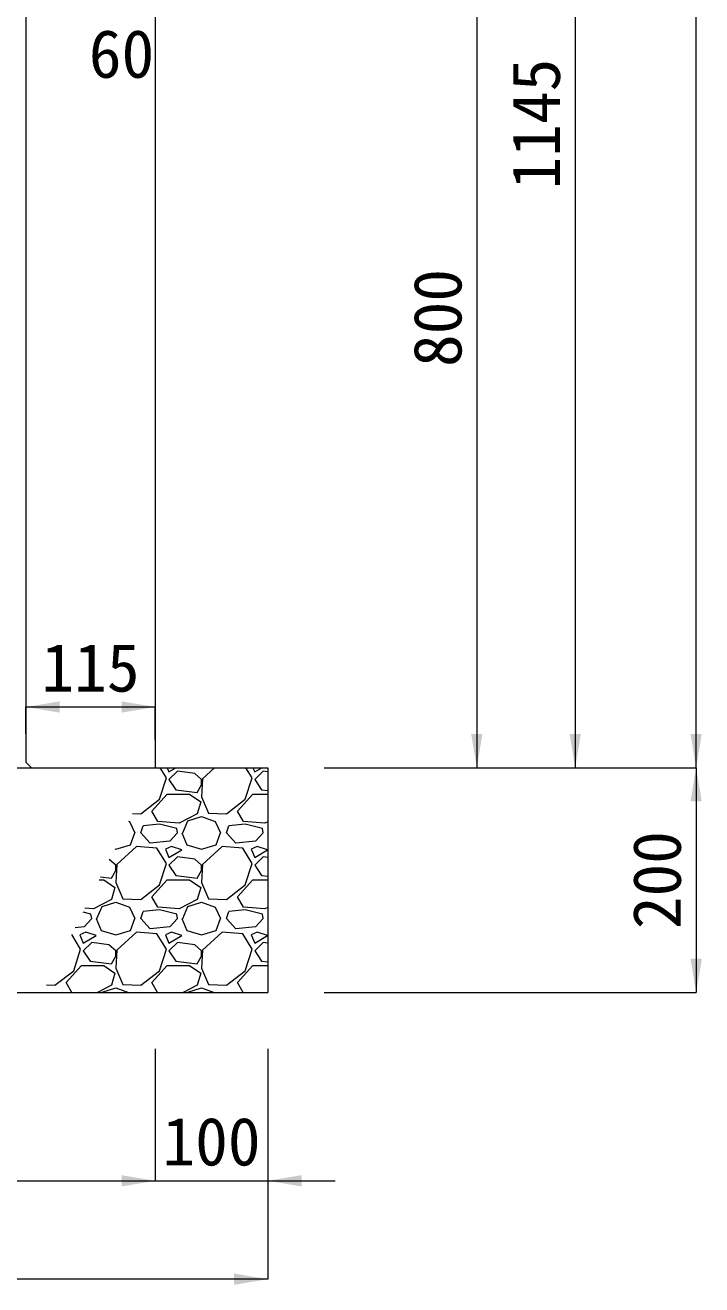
# Model space of a CAD drawing. Units: millimetres at full size. Extents: x 172874 to 217143, y 854931 to 903297.
# Drawn here: x 199184 to 199786, y 860014 to 861134 of the extents above; entities that cross this region are included whole.
import ezdxf
from ezdxf.enums import TextEntityAlignment as Align

# ---------------------------------------------------------------- set-up
doc = ezdxf.new("R2010")
doc.units = ezdxf.units.MM
doc.header["$LTSCALE"] = 20
for name, color, linetype, lineweight in [('パネックスKDR', 2, 'Continuous', 13), ('基礎材', 7, 'Continuous', 15), ('寸法線', 7, 'Continuous', 13), ('ﾊｯﾁﾝｸﾞ', 7, 'Continuous', 5)]:
    doc.layers.add(name, color=color, linetype=linetype, lineweight=lineweight)
doc.styles.add('ＭＳ ゴシック', font='')
doc.styles.get('ＭＳ ゴシック').set_extended_font_data('MS Gothic')

# ---------------------------------------------------------------- blocks, each defined once
blk = doc.blocks.new('filled_arrow')
at = {"color": 0, "linetype": 'Continuous', "lineweight": -2}
blk.add_solid([(7.5, 1.25), (0, 0), (7.5, -1.25)], dxfattribs=at)

msp = doc.modelspace()

# ---------------------------------------------------------------- linework, layer by layer
at = {"layer": 'パネックスKDR'}
for p, q in [((199299.9, 861918.52), (199299.9, 860473.52)), ((199184.9, 861273.52), (199184.9, 860478.52)), ((199184.9, 860478.52), (199189.9, 860473.52)), ((199189.9, 860473.52), (199299.9, 860473.52))]:
    msp.add_line(p, q, dxfattribs=at)
at = {"layer": '基礎材'}
for p, q in [((198526.48, 860473.52), (199399.9, 860473.52)), ((199399.9, 860473.52), (199399.9, 860273.52)), ((198526.48, 860273.52), (199399.9, 860273.52))]:
    msp.add_line(p, q, dxfattribs=at)
at = {"layer": '寸法線'}
for p, q in [((199780.74, 860473.52), (199780.74, 861918.52)), ((199673.24, 861618.52), (199673.24, 860473.52)), ((199585.74, 861273.52), (199585.74, 860473.52)), ((199184.9, 860527.52), (199299.9, 860527.52)), ((199184.9, 860503.52), (199184.9, 860527.52)), ((199299.9, 860498.52), (199299.9, 860527.52)), ((199449.9, 860473.52), (199780.74, 860473.52)), ((199449.9, 860473.52), (199673.24, 860473.52)), ((199449.9, 860473.52), (199585.74, 860473.52)), ((199449.9, 860473.52), (199780.74, 860473.52)), ((199780.74, 860473.52), (199780.74, 860273.52)), ((199449.9, 860273.52), (199780.74, 860273.52)), ((199299.9, 860223.52), (199299.9, 860106.08)), ((199299.9, 860223.52), (199299.9, 860106.08)), ((199399.9, 860223.52), (199399.9, 860106.08)), ((199399.9, 860223.52), (199399.9, 860018.58)), ((198626.48, 860106.08), (199299.9, 860106.08)), ((199239.9, 860106.08), (199459.9, 860106.08)), ((199399.9, 860018.58), (198526.48, 860018.58))]:
    msp.add_line(p, q, dxfattribs=at)
at = {"layer": 'ﾊｯﾁﾝｸﾞ'}
for p, q in [((199309.78, 860464.44), (199304.23, 860473.52)), ((199310.57, 860473.52), (199312.07, 860469.77)), ((199312.07, 860469.77), (199318.31, 860473.52)), ((199319.69, 860470.54), (199312.07, 860462.92)), ((199334.93, 860468.25), (199319.69, 860470.54)), ((199352.57, 860473.52), (199341.79, 860463.68)), ((199385.98, 860464.44), (199380.43, 860473.52)), ((199386.77, 860473.52), (199388.27, 860469.77)), ((199388.27, 860469.77), (199394.51, 860473.52)), ((199395.89, 860470.54), (199388.27, 860462.92)), ((199399.9, 860469.93), (199395.89, 860470.54)), ((199303.69, 860445.39), (199309.78, 860464.44)), ((199312.07, 860462.92), (199318.16, 860453.77)), ((199341.02, 860462.92), (199334.93, 860468.25)), ((199337.21, 860451.49), (199341.02, 860458.34)), ((199341.79, 860463.68), (199341.02, 860447.68)), ((199341.02, 860458.34), (199341.02, 860462.92)), ((199379.89, 860445.39), (199385.98, 860464.44)), ((199388.27, 860462.92), (199394.36, 860453.77)), ((199296.83, 860434.72), (199310.54, 860449.96)), ((199310.54, 860449.96), (199330.36, 860449.96)), ((199318.16, 860453.77), (199337.21, 860451.49)), ((199330.36, 860449.96), (199340.26, 860443.1)), ((199341.02, 860447.68), (199347.12, 860433.2)), ((199373.03, 860434.72), (199386.74, 860449.96)), ((199386.74, 860449.96), (199399.91, 860449.96)), ((199394.36, 860453.77), (199399.9, 860453.11)), ((199286.92, 860432.44), (199303.69, 860445.39)), ((199340.26, 860443.1), (199337.21, 860432.44)), ((199363.12, 860432.44), (199379.89, 860445.39)), ((199276.1, 860425.92), (199277.02, 860425.58)), ((199277.02, 860425.58), (199281.59, 860415.67)), ((199279.53, 860432.79), (199286.92, 860432.44)), ((199302.16, 860425.58), (199296.83, 860434.72)), ((199321.21, 860424.05), (199302.16, 860425.58)), ((199337.21, 860432.44), (199321.21, 860424.05)), ((199324.26, 860415.67), (199328.83, 860426.34)), ((199328.83, 860426.34), (199341.02, 860430.15)), ((199341.02, 860430.15), (199353.22, 860425.58)), ((199347.12, 860433.2), (199363.12, 860432.44)), ((199353.22, 860425.58), (199357.79, 860415.67)), ((199378.36, 860425.58), (199373.03, 860434.72)), ((199397.41, 860424.05), (199378.36, 860425.58)), ((199399.91, 860425.36), (199397.41, 860424.05)), ((199277.78, 860405), (199281.59, 860415.67)), ((199286.92, 860415.67), (199289.21, 860421.77)), ((199295.3, 860406.53), (199286.92, 860415.67)), ((199303.69, 860423.29), (199289.21, 860421.77)), ((199318.93, 860419.48), (199303.69, 860423.29)), ((199319.69, 860415.67), (199312.83, 860408.05)), ((199319.69, 860415.67), (199318.93, 860419.48)), ((199323.5, 860415.67), (199328.07, 860405)), ((199353.98, 860405), (199357.79, 860415.67)), ((199363.12, 860415.67), (199365.41, 860421.77)), ((199371.5, 860406.53), (199363.12, 860415.67)), ((199379.89, 860423.29), (199365.41, 860421.77)), ((199395.13, 860419.48), (199379.89, 860423.29)), ((199395.89, 860415.67), (199389.03, 860408.05)), ((199395.89, 860415.67), (199395.13, 860419.48)), ((199399.7, 860415.67), (199399.91, 860415.17)), ((199264.82, 860401.19), (199277.78, 860405)), ((199283.11, 860403.48), (199265.59, 860387.48)), ((199301.4, 860401.96), (199283.11, 860403.48)), ((199312.83, 860408.05), (199295.3, 860406.53)), ((199309.78, 860388.24), (199301.4, 860401.96)), ((199314.35, 860403.48), (199309.02, 860401.19)), ((199323.5, 860400.43), (199314.35, 860403.48)), ((199328.07, 860405), (199341.02, 860401.19)), ((199341.02, 860401.19), (199353.98, 860405)), ((199359.31, 860403.48), (199341.79, 860387.48)), ((199377.6, 860401.96), (199359.31, 860403.48)), ((199389.03, 860408.05), (199371.5, 860406.53)), ((199385.98, 860388.24), (199377.6, 860401.96)), ((199390.55, 860403.48), (199385.22, 860401.19)), ((199399.7, 860400.43), (199390.55, 860403.48)), ((199264.82, 860386.72), (199259.03, 860391.78)), ((199263.88, 860401.47), (199264.82, 860401.19)), ((199309.02, 860401.19), (199312.07, 860393.57)), ((199312.07, 860393.57), (199323.5, 860400.43)), ((199319.69, 860394.34), (199312.07, 860386.72)), ((199334.93, 860392.05), (199319.69, 860394.34)), ((199341.02, 860386.72), (199334.93, 860392.05)), ((199385.22, 860401.19), (199388.27, 860393.57)), ((199388.27, 860393.57), (199399.7, 860400.43)), ((199395.89, 860394.34), (199388.27, 860386.72)), ((199399.92, 860393.73), (199395.89, 860394.34)), ((199261.01, 860375.29), (199264.82, 860382.14)), ((199265.59, 860387.48), (199264.82, 860371.48)), ((199264.82, 860382.14), (199264.82, 860386.72)), ((199303.69, 860369.19), (199309.78, 860388.24)), ((199312.07, 860386.72), (199318.16, 860377.57)), ((199337.21, 860375.29), (199341.02, 860382.14)), ((199341.79, 860387.48), (199341.02, 860371.48)), ((199341.02, 860382.14), (199341.02, 860386.72)), ((199379.89, 860369.19), (199385.98, 860388.24)), ((199388.27, 860386.72), (199394.36, 860377.57)), ((199250.02, 860373.76), (199254.16, 860373.76)), ((199251.36, 860376.44), (199261.01, 860375.29)), ((199254.16, 860373.76), (199264.06, 860366.9)), ((199264.82, 860371.48), (199270.92, 860357)), ((199286.92, 860356.24), (199303.69, 860369.19)), ((199296.83, 860358.52), (199310.54, 860373.76)), ((199310.54, 860373.76), (199330.36, 860373.76)), ((199318.16, 860377.57), (199337.21, 860375.29)), ((199330.36, 860373.76), (199340.26, 860366.9)), ((199341.02, 860371.48), (199347.12, 860357)), ((199363.12, 860356.24), (199379.89, 860369.19)), ((199373.03, 860358.52), (199386.74, 860373.76)), ((199386.74, 860373.76), (199399.92, 860373.76)), ((199394.36, 860377.57), (199399.92, 860376.91)), ((199264.06, 860366.9), (199261.01, 860356.24)), ((199270.92, 860357), (199286.92, 860356.24)), ((199302.16, 860349.38), (199296.83, 860358.52)), ((199340.26, 860366.9), (199337.21, 860356.24)), ((199347.12, 860357), (199363.12, 860356.24)), ((199378.36, 860349.38), (199373.03, 860358.52)), ((199245.01, 860347.85), (199237.37, 860348.47)), ((199261.01, 860356.24), (199245.01, 860347.85)), ((199248.06, 860339.47), (199252.63, 860350.14)), ((199252.63, 860350.14), (199264.82, 860353.95)), ((199264.82, 860353.95), (199277.02, 860349.38)), ((199277.02, 860349.38), (199281.59, 860339.47)), ((199303.69, 860347.09), (199289.21, 860345.57)), ((199321.21, 860347.85), (199302.16, 860349.38)), ((199318.93, 860343.28), (199303.69, 860347.09)), ((199337.21, 860356.24), (199321.21, 860347.85)), ((199324.26, 860339.47), (199328.83, 860350.14)), ((199328.83, 860350.14), (199341.02, 860353.95)), ((199341.02, 860353.95), (199353.22, 860349.38)), ((199353.22, 860349.38), (199357.79, 860339.47)), ((199379.89, 860347.09), (199365.41, 860345.57)), ((199397.41, 860347.85), (199378.36, 860349.38)), ((199395.13, 860343.28), (199379.89, 860347.09)), ((199399.93, 860349.17), (199397.41, 860347.85)), ((199242.73, 860343.28), (199235.66, 860345.05)), ((199243.49, 860339.47), (199236.63, 860331.85)), ((199243.49, 860339.47), (199242.73, 860343.28)), ((199247.3, 860339.47), (199251.87, 860328.8)), ((199277.78, 860328.8), (199281.59, 860339.47)), ((199286.92, 860339.47), (199289.21, 860345.57)), ((199295.3, 860330.33), (199286.92, 860339.47)), ((199319.69, 860339.47), (199312.83, 860331.85)), ((199319.69, 860339.47), (199318.93, 860343.28)), ((199323.5, 860339.47), (199328.07, 860328.8)), ((199353.98, 860328.8), (199357.79, 860339.47)), ((199363.12, 860339.47), (199365.41, 860345.57)), ((199371.5, 860330.33), (199363.12, 860339.47)), ((199395.89, 860339.47), (199389.03, 860331.85)), ((199395.89, 860339.47), (199395.13, 860343.28)), ((199399.7, 860339.47), (199399.93, 860338.93)), ((199233.58, 860312.04), (199225.65, 860325.02)), ((199236.63, 860331.85), (199228.72, 860331.16)), ((199238.15, 860327.28), (199232.82, 860324.99)), ((199232.82, 860324.99), (199235.87, 860317.37)), ((199235.87, 860317.37), (199247.3, 860324.23)), ((199247.3, 860324.23), (199238.15, 860327.28)), ((199251.87, 860328.8), (199264.82, 860324.99)), ((199264.82, 860324.99), (199277.78, 860328.8)), ((199283.11, 860327.28), (199265.59, 860311.28)), ((199301.4, 860325.76), (199283.11, 860327.28)), ((199312.83, 860331.85), (199295.3, 860330.33)), ((199309.78, 860312.04), (199301.4, 860325.76)), ((199314.35, 860327.28), (199309.02, 860324.99)), ((199309.02, 860324.99), (199312.07, 860317.37)), ((199312.07, 860317.37), (199323.5, 860324.23)), ((199323.5, 860324.23), (199314.35, 860327.28)), ((199328.07, 860328.8), (199341.02, 860324.99)), ((199341.02, 860324.99), (199353.98, 860328.8)), ((199359.31, 860327.28), (199341.79, 860311.28)), ((199377.6, 860325.76), (199359.31, 860327.28)), ((199389.03, 860331.85), (199371.5, 860330.33)), ((199385.98, 860312.04), (199377.6, 860325.76)), ((199390.55, 860327.28), (199385.22, 860324.99)), ((199385.22, 860324.99), (199388.27, 860317.37)), ((199388.27, 860317.37), (199399.7, 860324.23)), ((199399.7, 860324.23), (199390.55, 860327.28)), ((199243.49, 860318.14), (199235.87, 860310.52)), ((199258.73, 860315.85), (199243.49, 860318.14)), ((199264.82, 860310.52), (199258.73, 860315.85)), ((199319.69, 860318.14), (199312.07, 860310.52)), ((199334.93, 860315.85), (199319.69, 860318.14)), ((199341.02, 860310.52), (199334.93, 860315.85)), ((199395.89, 860318.14), (199388.27, 860310.52)), ((199399.94, 860317.53), (199395.89, 860318.14)), ((199227.49, 860292.99), (199233.58, 860312.04)), ((199235.87, 860310.52), (199241.96, 860301.37)), ((199241.96, 860301.37), (199261.01, 860299.09)), ((199261.01, 860299.09), (199264.82, 860305.94)), ((199265.59, 860311.28), (199264.82, 860295.28)), ((199264.82, 860305.94), (199264.82, 860310.52)), ((199303.69, 860292.99), (199309.78, 860312.04)), ((199312.07, 860310.52), (199318.16, 860301.37)), ((199318.16, 860301.37), (199337.21, 860299.09)), ((199337.21, 860299.09), (199341.02, 860305.94)), ((199341.79, 860311.28), (199341.02, 860295.28)), ((199341.02, 860305.94), (199341.02, 860310.52)), ((199379.89, 860292.99), (199385.98, 860312.04)), ((199388.27, 860310.52), (199394.36, 860301.37)), ((199394.36, 860301.37), (199399.94, 860300.7)), ((199210.72, 860280.04), (199227.49, 860292.99)), ((199220.63, 860282.32), (199234.34, 860297.56)), ((199234.34, 860297.56), (199254.16, 860297.56)), ((199254.16, 860297.56), (199264.06, 860290.7)), ((199264.06, 860290.7), (199261.01, 860280.04)), ((199264.82, 860295.28), (199270.92, 860280.8)), ((199286.92, 860280.04), (199303.69, 860292.99)), ((199296.83, 860282.32), (199310.54, 860297.56)), ((199310.54, 860297.56), (199330.36, 860297.56)), ((199330.36, 860297.56), (199340.26, 860290.7)), ((199340.26, 860290.7), (199337.21, 860280.04)), ((199341.02, 860295.28), (199347.12, 860280.8)), ((199363.12, 860280.04), (199379.89, 860292.99)), ((199373.03, 860282.32), (199386.74, 860297.56)), ((199386.74, 860297.56), (199399.94, 860297.56)), ((199203.33, 860280.39), (199210.72, 860280.04)), ((199225.76, 860273.52), (199220.63, 860282.32)), ((199261.01, 860280.04), (199248.58, 860273.52)), ((199270.92, 860280.8), (199286.92, 860280.04)), ((199301.96, 860273.52), (199296.83, 860282.32)), ((199337.21, 860280.04), (199324.78, 860273.52)), ((199347.12, 860280.8), (199363.12, 860280.04)), ((199378.16, 860273.52), (199373.03, 860282.32)), ((199199.9, 860273.52), (199199.9, 860273.52)), ((199252.45, 860273.52), (199252.63, 860273.94)), ((199252.63, 860273.94), (199264.82, 860277.75)), ((199264.82, 860277.75), (199276.1, 860273.52)), ((199328.65, 860273.52), (199328.83, 860273.94)), ((199328.83, 860273.94), (199341.02, 860277.75)), ((199341.02, 860277.75), (199352.3, 860273.52))]:
    msp.add_line(p, q, dxfattribs=at)

# ---------------------------------------------------------------- block references
at = {"layer": '寸法線', "xscale": 4, "yscale": 4}
for p in [(199184.9, 860527.52), (199399.9, 860106.08)]:
    msp.add_blockref('filled_arrow', p, dxfattribs=at)
for p, rotation in [((199299.9, 860527.52), 180), ((199585.74, 860473.52), 90), ((199673.24, 860473.52), 90), ((199780.74, 860473.52), 90), ((199780.74, 860473.52), 270), ((199780.74, 860273.52), 90), ((199299.9, 860106.08), 180), ((199299.9, 860106.08), 180), ((199399.9, 860018.58), 180)]:
    msp.add_blockref('filled_arrow', p, dxfattribs=dict(at, rotation=rotation))

# ---------------------------------------------------------------- texts
at = {"layer": '寸法線', "style": 'ＭＳ ゴシック'}
for s, p in [('60', (199269.9, 861108.52)), ('115', (199242.4, 860562.52)), ('100', (199349.9, 860141.08))]:
    msp.add_text(s, height=42.72, dxfattribs=at).set_placement(p, align=Align.MIDDLE_CENTER)
for s, p in [('1145', (199638.24, 861046.02)), ('800', (199550.74, 860873.52)), ('200', (199745.74, 860373.52))]:
    msp.add_text(s, height=42.72, rotation=90, dxfattribs=at).set_placement(p, align=Align.MIDDLE_CENTER)

doc.saveas('drawing.dxf')
